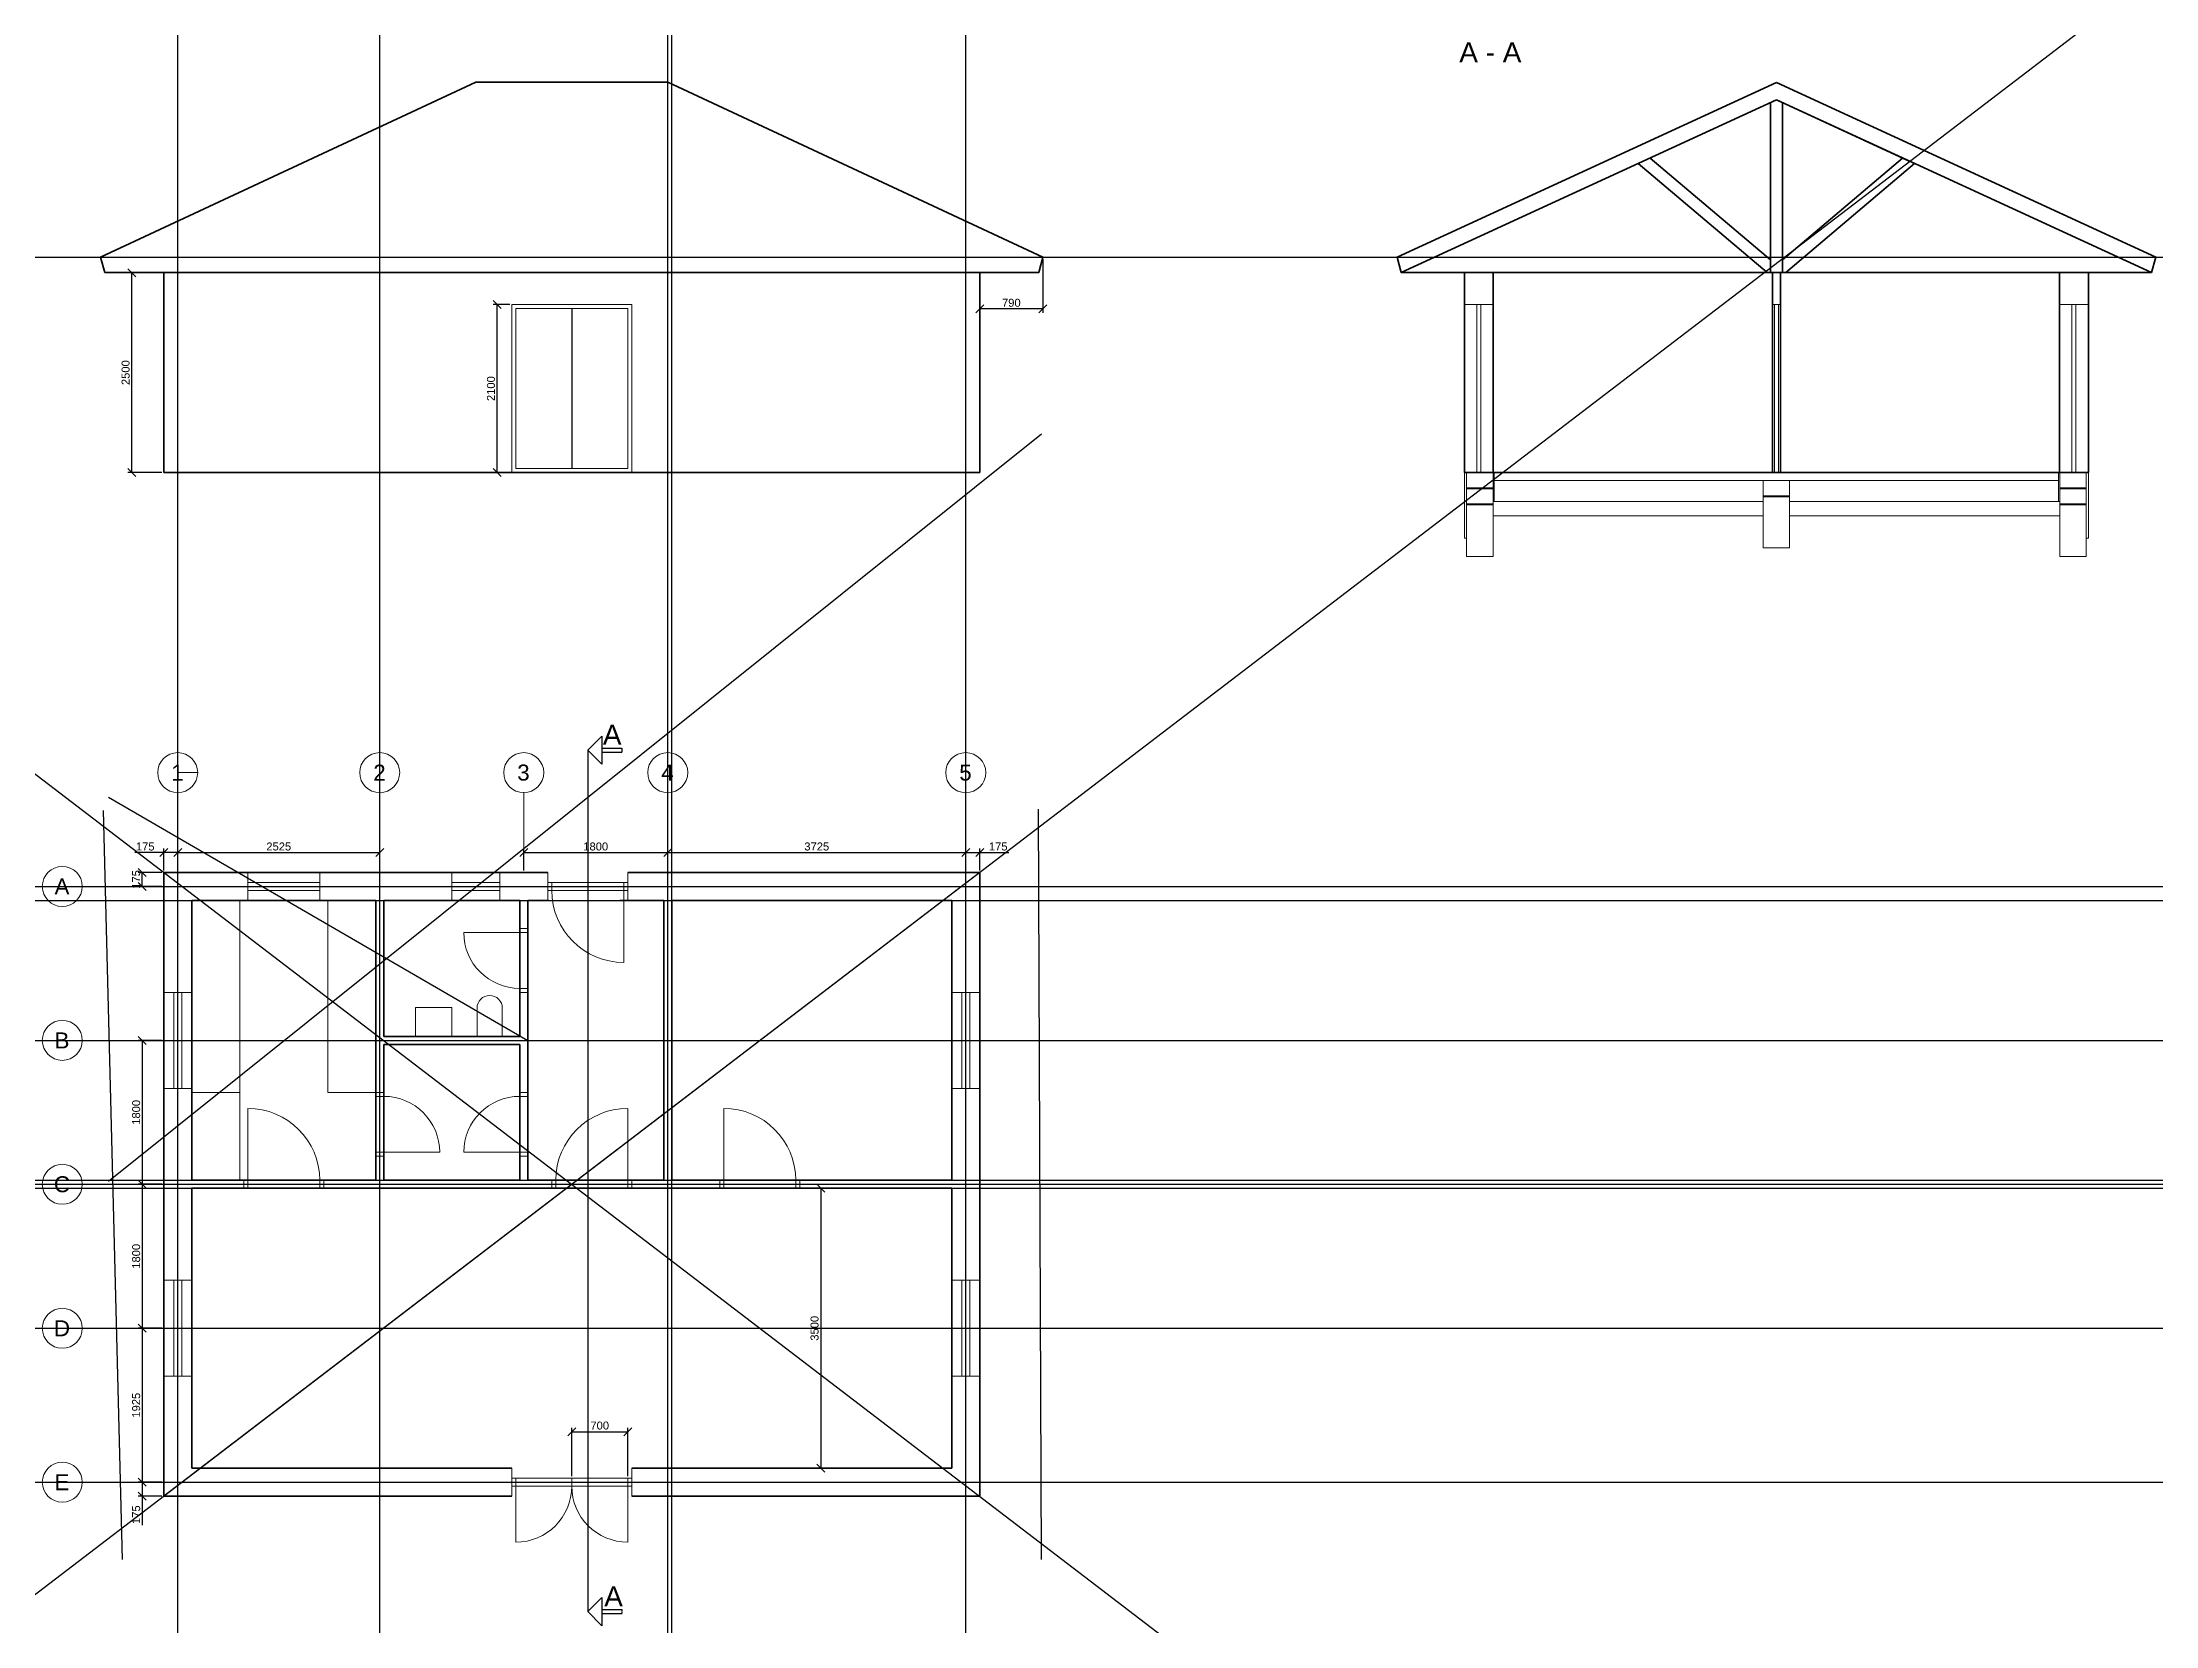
# Model space of a CAD drawing. Header units: millimetres. Extents: x -18879 to 45748, y -5929 to 18064.
# Drawn here: x -2433 to 23985, y -5929 to 13872 of the extents above; entities that cross this region are included whole.
import ezdxf

# ---------------------------------------------------------------- set-up
doc = ezdxf.new("R2010")
doc.units = ezdxf.units.MM
doc.header["$LTSCALE"] = 0.01
doc.linetypes.add('ACAD_ISO08W100', pattern=[36, 24, -3, 6, -3])
for name, color, linetype, lineweight in [('fundament', 7, 'Continuous', 20), ('indretning', 7, 'Continuous', 18), ('Målsætning', 1, 'Continuous', 18), ('snit', 7, 'ACAD_ISO08W100', 25), ('Tag', 7, 'Continuous', 35), ('underetage', 7, 'Continuous', 18), ('vinduer', 7, 'Continuous', 18), ('Vinduer døre', 7, 'Continuous', 25), ('væg', 7, 'Continuous', 35), ('Ydervæg', 7, 'Continuous', 35)]:
    doc.layers.add(name, color=color, linetype=linetype, lineweight=lineweight)
doc.layers.add('hjælpelinjer', color=5, linetype='Continuous', plot=False)
doc.styles.get("Standard").update_dxf_attribs({"font": 'ARIAL.TTF'})
doc.dimstyles.new('ISO-25', dxfattribs={"dimscale": 40, "dimtxt": 2.5, "dimasz": 2.5, "dimexe": 1.25, "dimexo": 0.625, "dimtad": 1, "dimtxsty": 'Standard', "dimblk": 'OBLIQUE', "dimcen": 2.5, "dimadec": 0, "dimazin": 0, "dimtfac": 1, "dimtmove": 0, "dimatfit": 3, "dimfxl": 1, "dimarcsym": 0})

# ---------------------------------------------------------------- blocks, each defined once
blk = doc.blocks.new('_Oblique')
at = {"color": 0, "linetype": 'ByBlock', "lineweight": -2}
blk.add_line((-0.5, -0.5), (0.5, 0.5), dxfattribs=at)
blk = doc.blocks.new('*D2')
at = {"layer": 'Defpoints', "color": 0, "transparency": 16777216}
for p in [(-915, 3739), (-915, 3491), (-740, 3491)]:
    blk.add_point(p, dxfattribs=at)
at = {"layer": 'Målsætning', "color": 0, "lineweight": -2, "transparency": 16777216}
for p, q in [((-915, 3739), (-1277, 3739)), ((-915, 3516), (-915, 3789)), ((-740, 3739), (-915, 3739)), ((-740, 3516), (-740, 3789))]:
    blk.add_line(p, q, dxfattribs=at)
at = {"layer": 'Målsætning', "color": 0, "lineweight": -2, "transparency": 16777216, "xscale": 100, "yscale": 100, "zscale": 100, "rotation": 180}
blk.add_blockref('_Oblique', (-915, 3739), dxfattribs=at)
at = {"layer": 'Målsætning', "color": 0, "lineweight": -2, "transparency": 16777216, "xscale": 100, "yscale": 100, "zscale": 100}
blk.add_blockref('_Oblique', (-740, 3739), dxfattribs=at)
at = {"layer": 'Målsætning', "color": 0, "transparency": 16777216, "insert": (-1146, 3815), "char_height": 100, "attachment_point": 5}
blk.add_mtext('175', dxfattribs=at)
blk = doc.blocks.new('*D3')
at = {"layer": 'Defpoints', "color": 0, "transparency": 16777216}
for p in [(1785, 3739), (-740, 3491), (1785, 3491)]:
    blk.add_point(p, dxfattribs=at)
at = {"layer": 'Målsætning', "color": 0, "lineweight": -2, "transparency": 16777216}
for p, q in [((-740, 3516), (-740, 3789)), ((-740, 3739), (1785, 3739)), ((1785, 3516), (1785, 3789))]:
    blk.add_line(p, q, dxfattribs=at)
at = {"layer": 'Målsætning', "color": 0, "lineweight": -2, "transparency": 16777216, "xscale": 100, "yscale": 100, "zscale": 100, "rotation": 180}
blk.add_blockref('_Oblique', (-740, 3739), dxfattribs=at)
at = {"layer": 'Målsætning', "color": 0, "lineweight": -2, "transparency": 16777216, "xscale": 100, "yscale": 100, "zscale": 100}
blk.add_blockref('_Oblique', (1785, 3739), dxfattribs=at)
at = {"layer": 'Målsætning', "color": 0, "transparency": 16777216, "insert": (523, 3815), "char_height": 100, "attachment_point": 5}
blk.add_mtext('2525', dxfattribs=at)
blk = doc.blocks.new('*D4')
at = {"layer": 'Defpoints', "color": 0, "transparency": 16777216}
for p in [(5385, 3739), (3585, 3491), (5385, 3491)]:
    blk.add_point(p, dxfattribs=at)
at = {"layer": 'Målsætning', "color": 0, "lineweight": -2, "transparency": 16777216}
for p, q in [((3585, 3516), (3585, 3789)), ((3585, 3739), (5385, 3739)), ((5385, 3516), (5385, 3789))]:
    blk.add_line(p, q, dxfattribs=at)
at = {"layer": 'Målsætning', "color": 0, "lineweight": -2, "transparency": 16777216, "xscale": 100, "yscale": 100, "zscale": 100, "rotation": 180}
blk.add_blockref('_Oblique', (3585, 3739), dxfattribs=at)
at = {"layer": 'Målsætning', "color": 0, "lineweight": -2, "transparency": 16777216, "xscale": 100, "yscale": 100, "zscale": 100}
blk.add_blockref('_Oblique', (5385, 3739), dxfattribs=at)
at = {"layer": 'Målsætning', "color": 0, "transparency": 16777216, "insert": (4485, 3815), "char_height": 100, "attachment_point": 5}
blk.add_mtext('1800', dxfattribs=at)
blk = doc.blocks.new('*D5')
at = {"layer": 'Defpoints', "color": 0, "transparency": 16777216}
for p in [(9110, 3739), (5385, 3491), (9110, 3491)]:
    blk.add_point(p, dxfattribs=at)
at = {"layer": 'Målsætning', "color": 0, "lineweight": -2, "transparency": 16777216}
for p, q in [((5385, 3516), (5385, 3789)), ((5385, 3739), (9110, 3739)), ((9110, 3516), (9110, 3789))]:
    blk.add_line(p, q, dxfattribs=at)
at = {"layer": 'Målsætning', "color": 0, "lineweight": -2, "transparency": 16777216, "xscale": 100, "yscale": 100, "zscale": 100, "rotation": 180}
blk.add_blockref('_Oblique', (5385, 3739), dxfattribs=at)
at = {"layer": 'Målsætning', "color": 0, "lineweight": -2, "transparency": 16777216, "xscale": 100, "yscale": 100, "zscale": 100}
blk.add_blockref('_Oblique', (9110, 3739), dxfattribs=at)
at = {"layer": 'Målsætning', "color": 0, "transparency": 16777216, "insert": (7248, 3815), "char_height": 100, "attachment_point": 5}
blk.add_mtext('3725', dxfattribs=at)
blk = doc.blocks.new('*D6')
at = {"layer": 'Defpoints', "color": 0, "transparency": 16777216}
for p in [(9285, 3739), (9110, 3491), (9285, 3491)]:
    blk.add_point(p, dxfattribs=at)
at = {"layer": 'Målsætning', "color": 0, "lineweight": -2, "transparency": 16777216}
for p, q in [((9110, 3516), (9110, 3789)), ((9110, 3739), (9285, 3739)), ((9285, 3516), (9285, 3789)), ((9285, 3739), (9648, 3739))]:
    blk.add_line(p, q, dxfattribs=at)
at = {"layer": 'Målsætning', "color": 0, "lineweight": -2, "transparency": 16777216, "xscale": 100, "yscale": 100, "zscale": 100, "rotation": 180}
blk.add_blockref('_Oblique', (9110, 3739), dxfattribs=at)
at = {"layer": 'Målsætning', "color": 0, "lineweight": -2, "transparency": 16777216, "xscale": 100, "yscale": 100, "zscale": 100}
blk.add_blockref('_Oblique', (9285, 3739), dxfattribs=at)
at = {"layer": 'Målsætning', "color": 0, "transparency": 16777216, "insert": (9516, 3815), "char_height": 100, "attachment_point": 5}
blk.add_mtext('175', dxfattribs=at)
blk = doc.blocks.new('*D7')
at = {"layer": 'Defpoints', "color": 0, "transparency": 16777216}
for p in [(-1183, 3491), (-915, 3491), (-915, 3316)]:
    blk.add_point(p, dxfattribs=at)
at = {"layer": 'Målsætning', "color": 0, "lineweight": -2, "transparency": 16777216}
for p, q in [((-940, 3491), (-1233, 3491)), ((-1183, 3316), (-1183, 3491)), ((-940, 3316), (-1233, 3316))]:
    blk.add_line(p, q, dxfattribs=at)
at = {"layer": 'Målsætning', "color": 0, "lineweight": -2, "transparency": 16777216, "xscale": 100, "yscale": 100, "zscale": 100}
for p, rotation in [((-1183, 3491), 90), ((-1183, 3316), 270)]:
    blk.add_blockref('_Oblique', p, dxfattribs=dict(at, rotation=rotation))
at = {"layer": 'Målsætning', "color": 0, "transparency": 16777216, "insert": (-1259, 3404), "char_height": 100, "attachment_point": 5, "rotation": 90}
blk.add_mtext('175', dxfattribs=at)
blk = doc.blocks.new('*D8')
at = {"layer": 'Defpoints', "color": 0, "transparency": 16777216}
for p in [(-915, 1391), (-1183, -409), (-915, -409)]:
    blk.add_point(p, dxfattribs=at)
at = {"layer": 'Målsætning', "color": 0, "lineweight": -2, "transparency": 16777216}
for p, q in [((-940, 1391), (-1233, 1391)), ((-1183, 1391), (-1183, -409)), ((-940, -409), (-1233, -409))]:
    blk.add_line(p, q, dxfattribs=at)
at = {"layer": 'Målsætning', "color": 0, "lineweight": -2, "transparency": 16777216, "xscale": 100, "yscale": 100, "zscale": 100}
for p, rotation in [((-1183, 1391), 90), ((-1183, -409), 270)]:
    blk.add_blockref('_Oblique', p, dxfattribs=dict(at, rotation=rotation))
at = {"layer": 'Målsætning', "color": 0, "transparency": 16777216, "insert": (-1259, 491), "char_height": 100, "attachment_point": 5, "rotation": 90}
blk.add_mtext('1800', dxfattribs=at)
blk = doc.blocks.new('*D9')
at = {"layer": 'Defpoints', "color": 0, "transparency": 16777216}
for p in [(-915, -409), (-1183, -2209), (-915, -2209)]:
    blk.add_point(p, dxfattribs=at)
at = {"layer": 'Målsætning', "color": 0, "lineweight": -2, "transparency": 16777216}
for p, q in [((-940, -409), (-1233, -409)), ((-1183, -409), (-1183, -2209)), ((-940, -2209), (-1233, -2209))]:
    blk.add_line(p, q, dxfattribs=at)
at = {"layer": 'Målsætning', "color": 0, "lineweight": -2, "transparency": 16777216, "xscale": 100, "yscale": 100, "zscale": 100}
for p, rotation in [((-1183, -409), 90), ((-1183, -2209), 270)]:
    blk.add_blockref('_Oblique', p, dxfattribs=dict(at, rotation=rotation))
at = {"layer": 'Målsætning', "color": 0, "transparency": 16777216, "insert": (-1259, -1309), "char_height": 100, "attachment_point": 5, "rotation": 90}
blk.add_mtext('1800', dxfattribs=at)
blk = doc.blocks.new('*D10')
at = {"layer": 'Defpoints', "color": 0, "transparency": 16777216}
for p in [(-915, -2209), (-1183, -4134), (-915, -4134)]:
    blk.add_point(p, dxfattribs=at)
at = {"layer": 'Målsætning', "color": 0, "lineweight": -2, "transparency": 16777216}
for p, q in [((-940, -2209), (-1233, -2209)), ((-1183, -2209), (-1183, -4134)), ((-940, -4134), (-1233, -4134))]:
    blk.add_line(p, q, dxfattribs=at)
at = {"layer": 'Målsætning', "color": 0, "lineweight": -2, "transparency": 16777216, "xscale": 100, "yscale": 100, "zscale": 100}
for p, rotation in [((-1183, -2209), 90), ((-1183, -4134), 270)]:
    blk.add_blockref('_Oblique', p, dxfattribs=dict(at, rotation=rotation))
at = {"layer": 'Målsætning', "color": 0, "transparency": 16777216, "insert": (-1259, -3171), "char_height": 100, "attachment_point": 5, "rotation": 90}
blk.add_mtext('1925', dxfattribs=at)
blk = doc.blocks.new('*D11')
at = {"layer": 'Defpoints', "color": 0, "transparency": 16777216}
for p in [(-915, -4134), (-1183, -4309), (-915, -4309)]:
    blk.add_point(p, dxfattribs=at)
at = {"layer": 'Målsætning', "color": 0, "lineweight": -2, "transparency": 16777216}
for p, q in [((-940, -4134), (-1233, -4134)), ((-1183, -4134), (-1183, -4309)), ((-940, -4309), (-1233, -4309)), ((-1183, -4309), (-1183, -4671))]:
    blk.add_line(p, q, dxfattribs=at)
at = {"layer": 'Målsætning', "color": 0, "lineweight": -2, "transparency": 16777216, "xscale": 100, "yscale": 100, "zscale": 100}
for p, rotation in [((-1183, -4134), 90), ((-1183, -4309), 270)]:
    blk.add_blockref('_Oblique', p, dxfattribs=dict(at, rotation=rotation))
at = {"layer": 'Målsætning', "color": 0, "transparency": 16777216, "insert": (-1259, -4540), "char_height": 100, "attachment_point": 5, "rotation": 90}
blk.add_mtext('175', dxfattribs=at)
blk = doc.blocks.new('*D12')
at = {"layer": 'Defpoints', "color": 0, "transparency": 16777216}
for p in [(6035, -459), (6935, -3959), (7297, -3959)]:
    blk.add_point(p, dxfattribs=at)
at = {"layer": 'Målsætning', "color": 0, "lineweight": -2, "transparency": 16777216}
for p, q in [((6060, -459), (7347, -459)), ((7297, -459), (7297, -3959)), ((6960, -3959), (7347, -3959))]:
    blk.add_line(p, q, dxfattribs=at)
at = {"layer": 'Målsætning', "color": 0, "lineweight": -2, "transparency": 16777216, "xscale": 100, "yscale": 100, "zscale": 100}
for p, rotation in [((7297, -459), 90), ((7297, -3959), 270)]:
    blk.add_blockref('_Oblique', p, dxfattribs=dict(at, rotation=rotation))
at = {"layer": 'Målsætning', "color": 0, "transparency": 16777216, "insert": (7221, -2209), "char_height": 100, "attachment_point": 5, "rotation": 90}
blk.add_mtext('3500', dxfattribs=at)
blk = doc.blocks.new('*D13')
at = {"layer": 'Defpoints', "color": 0, "transparency": 16777216}
for p in [(4885, -3502), (4185, -4084), (4885, -4084)]:
    blk.add_point(p, dxfattribs=at)
at = {"layer": 'Målsætning', "color": 0, "lineweight": -2, "transparency": 16777216}
for p, q in [((4185, -4059), (4185, -3452)), ((4185, -3502), (4885, -3502)), ((4885, -4059), (4885, -3452))]:
    blk.add_line(p, q, dxfattribs=at)
at = {"layer": 'Målsætning', "color": 0, "lineweight": -2, "transparency": 16777216, "xscale": 100, "yscale": 100, "zscale": 100, "rotation": 180}
blk.add_blockref('_Oblique', (4185, -3502), dxfattribs=at)
at = {"layer": 'Målsætning', "color": 0, "lineweight": -2, "transparency": 16777216, "xscale": 100, "yscale": 100, "zscale": 100}
blk.add_blockref('_Oblique', (4885, -3502), dxfattribs=at)
at = {"layer": 'Målsætning', "color": 0, "transparency": 16777216, "insert": (4535, -3426), "char_height": 100, "attachment_point": 5}
blk.add_mtext('700', dxfattribs=at)
blk = doc.blocks.new('*D14')
at = {"layer": 'Defpoints', "color": 0, "transparency": 16777216}
for p in [(-1315, 10991), (-915, 10991), (-915, 8491)]:
    blk.add_point(p, dxfattribs=at)
at = {"layer": 'Målsætning', "color": 0, "lineweight": -2, "transparency": 16777216}
for p, q in [((-940, 10991), (-1365, 10991)), ((-1315, 8491), (-1315, 10991)), ((-940, 8491), (-1365, 8491))]:
    blk.add_line(p, q, dxfattribs=at)
at = {"layer": 'Målsætning', "color": 0, "lineweight": -2, "transparency": 16777216, "xscale": 100, "yscale": 100, "zscale": 100}
for p, rotation in [((-1315, 10991), 90), ((-1315, 8491), 270)]:
    blk.add_blockref('_Oblique', p, dxfattribs=dict(at, rotation=rotation))
at = {"layer": 'Målsætning', "color": 0, "transparency": 16777216, "insert": (-1391, 9741), "char_height": 100, "attachment_point": 5, "rotation": 90}
blk.add_mtext('2500', dxfattribs=at)
blk = doc.blocks.new('*D15')
at = {"layer": 'Defpoints', "color": 0, "transparency": 16777216}
for p in [(3252, 10591), (3435, 10591), (3435, 8491)]:
    blk.add_point(p, dxfattribs=at)
at = {"layer": 'Målsætning', "color": 0, "lineweight": -2, "transparency": 16777216}
for p, q in [((3410, 10591), (3202, 10591)), ((3252, 8491), (3252, 10591)), ((3410, 8491), (3202, 8491))]:
    blk.add_line(p, q, dxfattribs=at)
at = {"layer": 'Målsætning', "color": 0, "lineweight": -2, "transparency": 16777216, "xscale": 100, "yscale": 100, "zscale": 100}
for p, rotation in [((3252, 10591), 90), ((3252, 8491), 270)]:
    blk.add_blockref('_Oblique', p, dxfattribs=dict(at, rotation=rotation))
at = {"layer": 'Målsætning', "color": 0, "transparency": 16777216, "insert": (3176, 9541), "char_height": 100, "attachment_point": 5, "rotation": 90}
blk.add_mtext('2100', dxfattribs=at)
blk = doc.blocks.new('*D64')
at = {"layer": 'Defpoints', "color": 0, "transparency": 16777216}
for p in [(10075, 11184), (9285, 10991), (9285, 10538)]:
    blk.add_point(p, dxfattribs=at)
at = {"layer": 'Målsætning', "color": 0, "lineweight": -2, "transparency": 16777216}
for p, q in [((10075, 11159), (10075, 10488)), ((9285, 10966), (9285, 10488)), ((10075, 10538), (9285, 10538))]:
    blk.add_line(p, q, dxfattribs=at)
at = {"layer": 'Målsætning', "color": 0, "lineweight": -2, "transparency": 16777216, "xscale": 100, "yscale": 100, "zscale": 100, "rotation": 180}
blk.add_blockref('_Oblique', (9285, 10538), dxfattribs=at)
at = {"layer": 'Målsætning', "color": 0, "lineweight": -2, "transparency": 16777216, "xscale": 100, "yscale": 100, "zscale": 100}
blk.add_blockref('_Oblique', (10075, 10538), dxfattribs=at)
at = {"layer": 'Målsætning', "color": 0, "transparency": 16777216, "insert": (9680, 10614), "char_height": 100, "attachment_point": 5}
blk.add_mtext('790', dxfattribs=at)

msp = doc.modelspace()

# ---------------------------------------------------------------- linework, layer by layer
at = {"layer": 'fundament'}
for p, q in [((15701.33438, 8289.17056), (15701.33438, 7441.17056)), ((15716.33438, 8391.17056), (19243.33438, 8391.17056)), ((19078.33438, 8201.17056), (19078.33438, 8391.17056)), ((19078.33438, 8391.17056), (19078.33438, 8201.17056)), ((22770.33438, 8391.17056), (19243.33438, 8391.17056)), ((19408.33438, 8391.17056), (19408.33438, 8201.17056)), ((19408.33438, 8201.17056), (19408.33438, 8391.17056)), ((22785.33438, 8289.17056), (22785.33438, 7441.17056)), ((15371.33438, 7441.17056), (15371.33438, 8099.17056)), ((19078.33438, 8131.17056), (15701.33438, 8131.17056)), ((15701.33438, 7951.17056), (19078.33438, 7951.17056)), ((19078.33438, 8189.17056), (19078.33438, 7551.17056)), ((19078.33438, 8189.17056), (19078.33438, 7551.17056)), ((19408.33438, 8189.17056), (19408.33438, 7551.17056)), ((19408.33438, 8189.17056), (19408.33438, 7551.17056)), ((19408.33438, 8131.17056), (22785.33438, 8131.17056)), ((22785.33438, 7951.17056), (19408.33438, 7951.17056)), ((23115.33438, 7441.17056), (23115.33438, 8099.17056)), ((15701.33438, 7441.17056), (15371.33438, 7441.17056)), ((19408.33438, 7551.17056), (19078.33438, 7551.17056)), ((19078.33438, 7551.17056), (19408.33438, 7551.17056)), ((22785.33438, 7441.17056), (23115.33438, 7441.17056))]:
    msp.add_line(p, q, dxfattribs=at)
for points in [[(15343.33438, 8491.17056), (15371.33438, 8491.17056), (15371.33438, 7669.17056), (15343.33438, 7669.17056)], [(23143.33438, 8491.17056), (23115.33438, 8491.17056), (23115.33438, 7669.17056), (23143.33438, 7669.17056)], [(19078.33438, 8201.17056), (19408.33438, 8201.17056), (19408.33438, 8189.17056), (19078.33438, 8189.17056)], [(19408.33438, 8201.17056), (19078.33438, 8201.17056), (19078.33438, 8189.17056), (19408.33438, 8189.17056)]]:
    msp.add_lwpolyline(points, close=True, dxfattribs=at)
at = {"layer": 'hjælpelinjer'}
for p, q in [((10055.48046, 8970.54495, -193.18517), (-1607.19362, -374.9369, -193.18517)), ((-1672.81943, 4264.97636, 2500), (-1432.72184, -5098.82944, 2500)), ((-1603.36162, 4430.95627, 2693.18517), (3635.25794, 1391.17056)), ((10057.6279, -5098.82944, 2500), (10020.35062, 4282.2569, 2500)), ((9285.25794, 3491.17056, 2500), (-914.74206, -4308.82944, 2500)), ((5335.25794, 3141.17056), (5435.25794, 3141.17056)), ((1835.25794, 1341.17056), (1835.25794, -358.82944)), ((3635.25794, 1391.17056), (16760.2213, 1391.17056))]:
    msp.add_line(p, q, dxfattribs=at)
for p, direction in [((9285.25794, 3491.17056), (-0.79435783298, -0.60745010757)), ((-739.74206, 1991.17056), (0, 1)), ((1785.25794, 691.17056), (0, 1)), ((5385.25794, 3141.17056), (0, 1)), ((5435.25794, -358.82944), (0, 1)), ((9110.25794, 1991.17056), (0, 1)), ((-914.74206, 3491.17056), (0.79435783298, -0.60745010757)), ((10075.25794, 11184.35572), (1, 0)), ((-914.74206, 3316.17056), (1, 0)), ((1835.25794, 3141.17056), (1, 0)), ((3635.25794, 1391.17056), (1, 0)), ((1835.25794, -358.82944), (1, 0)), ((1035.25794, -408.82944), (1, 0)), ((1835.25794, -458.82944), (1, 0)), ((-689.74206, -2208.82944), (1, 0)), ((4935.25794, -4133.82944), (1, 0))]:
    msp.add_xline(p, direction, dxfattribs=at)
at = {"layer": 'indretning'}
for p, q in [((35.25794, 3141.17056), (35.25794, 741.17056)), ((1135.25794, 3141.17056), (1135.25794, 741.17056)), ((35.25794, 741.17056), (-564.74206, 741.17056)), ((35.25794, 741.17056), (35.25794, -358.82944)), ((1135.25794, 741.17056), (1735.25794, 741.17056))]:
    msp.add_line(p, q, dxfattribs=at)
at = {"layer": 'Målsætning'}
for p, q in [((-739.74206, 4739.2936), (-489.74206, 4739.2936)), ((-739.74206, 3739.2936), (-739.74206, 4489.2936)), ((1785.25794, 3739.2936), (1785.25794, 4489.2936)), ((3585.25794, 3739.2936), (3585.25794, 4489.2936)), ((5385.25794, 3739.2936), (5385.25794, 4489.2936)), ((9110.25794, 3739.2936), (9110.25794, 4489.2936)), ((-1183.00387, 3316.17056), (-1933.00387, 3316.17056)), ((-1183.00387, 1391.17056), (-1933.00387, 1391.17056)), ((-1183.00387, -408.82944), (-1933.00387, -408.82944)), ((-1183.00387, -2208.82944), (-1933.00387, -2208.82944)), ((-1183.00387, -4133.82944), (-1933.00387, -4133.82944))]:
    msp.add_line(p, q, dxfattribs=at)
for centre in [(-739.74206, 4739.2936), (1785.25794, 4739.2936), (3585.25794, 4739.2936), (5385.25794, 4739.2936), (9110.25794, 4739.2936), (-2183.00387, 3316.17056), (-2183.00387, 1391.17056), (-2183.00387, -408.82944), (-2183.00387, -2208.82944), (-2183.00387, -4133.82944)]:
    msp.add_circle(centre, 250, dxfattribs=at)
at = {"layer": 'snit', "linetype": 'Continuous'}
for p, q in [((4385.25794, 5019.78259, 2100), (4562.03463, 5196.55928, 2100)), ((4562.03463, 4843.00589, 2100), (4385.25794, 5019.78259, 2100)), ((4562.03463, 5196.55928, 2100), (4562.03463, 4843.00589, 2100)), ((4562.03463, 5044.78259, 2100), (4812.03463, 5044.78259, 2100)), ((4812.03463, 5044.78259, 2100), (4812.03463, 4994.78259, 2100)), ((4562.03463, 4994.78259, 2100), (4812.03463, 4994.78259, 2100)), ((4385.25794, -5752.04396, 2100), (4562.03463, -5575.26726, 2100)), ((4562.03463, -5928.82065, 2100), (4385.25794, -5752.04396, 2100)), ((4562.03463, -5575.26726, 2100), (4562.03463, -5928.82065, 2100)), ((4562.03463, -5727.04396, 2100), (4812.03463, -5727.04396, 2100)), ((4562.03463, -5777.04396, 2100), (4812.03463, -5777.04396, 2100))]:
    msp.add_line(p, q, dxfattribs=at)
at = {"layer": 'snit', "ltscale": 30}
msp.add_line((4385.25794, 5019.78259, 2100), (4385.25794, -5752.04396, 2100), dxfattribs=at)
at = {"layer": 'snit'}
msp.add_line((4812.03463, -5727.04396, 2100), (4812.03463, -5777.04396, 2100), dxfattribs=at)
at = {"layer": 'Tag'}
for p, q in [((-1704.74206, 11184.35572), (2985.25794, 13371.33864)), ((5385.25794, 13371.33864), (2985.25794, 13371.33864)), ((10075.25794, 11184.35572), (5385.25794, 13371.33864)), ((14501.18644, 11184.35572), (19242.95025, 13368.47695)), ((23984.71406, 11184.35572), (19242.95025, 13368.47695)), ((14552.95025, 10991.17056), (19242.95025, 13151.44867)), ((19167.95025, 13116.90264), (19167.95025, 10991.17056)), ((23932.95025, 10991.17056), (19242.95025, 13151.44867)), ((19242.95025, 13151.44867), (20895.67711, 12390.18008)), ((19317.95025, 13116.90264), (19317.95025, 10991.17056)), ((19167.95025, 11152.91951), (17665.39942, 12424.80719)), ((19317.95025, 11152.91951), (20820.50108, 12424.80719)), ((19126.86731, 10991.17056), (17515.04736, 12355.55298)), ((19359.03318, 10991.17056), (20970.85314, 12355.55298)), ((-1704.74206, 11184.35572), (-1704.74206, 11184.35572)), ((-1704.74206, 11184.35572), (-1652.97825, 10991.17056)), ((-1704.74206, 11184.35572), (-1652.97825, 10991.17056)), ((10075.25794, 11184.35572), (10023.49413, 10991.17056)), ((14501.18644, 11184.35572), (14552.95025, 10991.17056)), ((23984.71406, 11184.35572), (23932.95025, 10991.17056)), ((-1652.97825, 10991.17056), (10023.49413, 10991.17056)), ((14552.95025, 10991.17056), (23932.95025, 10991.17056))]:
    msp.add_line(p, q, dxfattribs=at)
at = {"layer": 'underetage'}
for p, q in [((15701.33438, 8491.17056), (15701.33438, 8301.17056)), ((15716.33438, 8491.17056), (15716.33438, 8131.17056)), ((22770.33438, 8491.17056), (22770.33438, 8131.17056)), ((22785.33438, 8491.17056), (22785.33438, 8301.17056)), ((15701.33438, 8301.17056), (15371.33438, 8301.17056)), ((15371.33438, 8289.17056), (15701.33438, 8289.17056)), ((15701.33438, 8289.17056), (15701.33438, 8099.17056)), ((22785.33438, 8301.17056), (23115.33438, 8301.17056)), ((23115.33438, 8289.17056), (22785.33438, 8289.17056)), ((22785.33438, 8289.17056), (22785.33438, 8099.17056)), ((15371.33438, 8099.17056), (15701.33438, 8099.17056)), ((15701.33438, 8099.17056), (15371.33438, 8099.17056)), ((15371.33438, 8087.17056), (15701.33438, 8087.17056)), ((23115.33438, 8099.17056), (22785.33438, 8099.17056)), ((22785.33438, 8099.17056), (23115.33438, 8099.17056)), ((23115.33438, 8087.17056), (22785.33438, 8087.17056))]:
    msp.add_line(p, q, dxfattribs=at)
for points in [[(15371.33438, 8301.17056), (15701.33438, 8301.17056), (15701.33438, 8289.17056), (15371.33438, 8289.17056)], [(23115.33438, 8301.17056), (22785.33438, 8301.17056), (22785.33438, 8289.17056), (23115.33438, 8289.17056)]]:
    msp.add_lwpolyline(points, close=True, dxfattribs=at)
at = {"layer": 'vinduer'}
for p, q in [((4935.25794, 10591.17056), (3435.25794, 10591.17056)), ((3435.25794, 8491.17056), (3435.25794, 10591.17056)), ((4935.25794, 8491.17056), (4935.25794, 10591.17056)), ((15702.95025, 10591.17056), (15342.95025, 10591.17056)), ((15342.95025, 10591.17056), (15342.95025, 8491.17056)), ((15497.95025, 10591.17056), (15497.95025, 8491.17056)), ((15547.95025, 10591.17056), (15497.95025, 10591.17056)), ((15547.95025, 10591.17056), (15547.95025, 8491.17056)), ((15702.95025, 8491.17056), (15702.95025, 10591.17056)), ((19192.95025, 10591.17056), (19292.95025, 10591.17056)), ((19217.95025, 10591.17056), (19217.95025, 8491.17056)), ((19217.95025, 10591.17056), (19267.95025, 10591.17056)), ((19267.95025, 10591.17056), (19267.95025, 8491.17056)), ((22782.95025, 10591.17056), (23142.95025, 10591.17056)), ((22782.95025, 8491.17056), (22782.95025, 10591.17056)), ((22937.95025, 10591.17056), (22937.95025, 8491.17056)), ((22937.95025, 10591.17056), (22987.95025, 10591.17056)), ((22987.95025, 10591.17056), (22987.95025, 8491.17056)), ((23142.95025, 10591.17056), (23142.95025, 8491.17056)), ((3485.25794, 8541.17056), (3485.25794, 10541.17056)), ((3485.25794, 10541.17056), (4885.25794, 10541.17056)), ((4185.25794, 8541.17056), (4185.25794, 10541.17056)), ((4885.25794, 8541.17056), (4885.25794, 10541.17056)), ((3435.25794, 8491.17056), (4935.25794, 8491.17056)), ((3485.25794, 8541.17056), (4885.25794, 8541.17056)), ((15547.95025, 8491.17056), (15497.95025, 8491.17056)), ((19217.95025, 8491.17056), (19267.95025, 8491.17056)), ((23142.95025, 8491.17056), (22782.95025, 8491.17056)), ((22937.95025, 8491.17056), (22987.95025, 8491.17056)), ((3885.25794, 3491.17056), (3885.25794, 3141.17056)), ((4885.25794, 3491.17056), (4885.25794, 3141.17056)), ((135.25794, 3266.17056), (135.25794, 3366.17056)), ((135.25794, 3366.17056), (1035.25794, 3366.17056)), ((135.25794, 3266.17056), (1035.25794, 3266.17056)), ((1035.25794, 3266.17056), (1035.25794, 3366.17056)), ((2685.25794, 3266.17056), (2685.25794, 3366.17056)), ((2685.25794, 3366.17056), (3285.25794, 3366.17056)), ((2685.25794, 3366.17056), (3285.25794, 3366.17056)), ((2685.25794, 3266.17056), (3285.25794, 3266.17056)), ((3885.25794, 3266.17056), (3885.25794, 3366.17056)), ((3885.25794, 3366.17056), (4885.25794, 3366.17056)), ((4885.25794, 3266.17056), (3885.25794, 3266.17056)), ((3935.25794, 3266.17056), (3935.25794, 3366.17056)), ((3935.25794, 3266.17056), (4835.25794, 3266.17056)), ((4835.25794, 3266.17056), (4835.25794, 3366.17056)), ((4835.25794, 3266.17056), (4835.25794, 2366.17056)), ((4885.25794, 3266.17056), (4885.25794, 3366.17056)), ((3635.25794, 2741.17056), (2835.25794, 2741.17056)), ((3535.25794, 2041.17056), (3535.25794, 2791.17056)), ((3535.25794, 2791.17056), (3635.25794, 2791.17056)), ((3635.25794, 2041.17056), (3635.25794, 2791.17056)), ((-914.74206, 1991.17056), (-914.74206, 791.17056)), ((-914.74206, 1991.17056), (-564.74206, 1991.17056)), ((-789.74206, 791.17056), (-789.74206, 1991.17056)), ((-789.74206, 1991.17056), (-689.74206, 1991.17056)), ((-689.74206, 1991.17056), (-689.74206, 791.17056)), ((-564.74206, 1991.17056), (-564.74206, 791.17056)), ((3535.25794, 2041.17056), (3635.25794, 2041.17056)), ((3635.25794, 1991.17056), (3535.25794, 1991.17056)), ((8935.25794, 1991.17056), (8935.25794, 791.17056)), ((8935.25794, 1991.17056), (9285.25794, 1991.17056)), ((9060.25794, 791.17056), (9060.25794, 1991.17056)), ((9060.25794, 1991.17056), (9160.25794, 1991.17056)), ((9160.25794, 1991.17056), (9160.25794, 791.17056)), ((9285.25794, 1991.17056), (9285.25794, 791.17056)), ((-914.74206, 791.17056), (-564.74206, 791.17056)), ((-689.74206, 791.17056), (-789.74206, 791.17056)), ((135.25794, -358.82944), (135.25794, 541.17056)), ((1735.25794, 741.17056), (1835.25794, 741.17056)), ((1835.25794, 691.17056), (1735.25794, 691.17056)), ((1735.25794, 691.17056), (1735.25794, -58.82944)), ((1835.25794, 691.17056), (1835.25794, -58.82944)), ((3635.25794, 741.17056), (3535.25794, 741.17056)), ((3535.25794, 691.17056), (3635.25794, 691.17056)), ((3535.25794, 691.17056), (3535.25794, -58.82944)), ((3635.25794, 691.17056), (3635.25794, -58.82944)), ((4885.25794, -358.82944), (4885.25794, 541.17056)), ((6085.25794, -358.82944), (6085.25794, 541.17056)), ((8935.25794, 791.17056), (9285.25794, 791.17056)), ((9160.25794, 791.17056), (9060.25794, 791.17056)), ((1735.25794, -8.82944), (2535.25794, -8.82944)), ((1835.25794, -58.82944), (1735.25794, -58.82944)), ((3635.25794, -8.82944), (2835.25794, -8.82944)), ((3535.25794, -58.82944), (3635.25794, -58.82944)), ((85.25794, -358.82944), (85.25794, -458.82944)), ((85.25794, -358.82944), (1085.25794, -358.82944)), ((1085.25794, -458.82944), (85.25794, -458.82944)), ((1035.25794, -358.82944), (135.25794, -358.82944)), ((135.25794, -358.82944), (135.25794, -458.82944)), ((1035.25794, -358.82944), (1035.25794, -458.82944)), ((1085.25794, -358.82944), (1085.25794, -458.82944)), ((3635.25794, -358.82944), (3935.25794, -358.82944)), ((3935.25794, -358.82944), (3935.25794, -458.82944)), ((4935.25794, -358.82944), (3935.25794, -358.82944)), ((3935.25794, -458.82944), (4935.25794, -458.82944)), ((3985.25794, -358.82944), (4885.25794, -358.82944)), ((3985.25794, -358.82944), (3985.25794, -458.82944)), ((4885.25794, -358.82944), (4885.25794, -458.82944)), ((4935.25794, -358.82944), (4935.25794, -458.82944)), ((6035.25794, -358.82944), (6035.25794, -458.82944)), ((6035.25794, -358.82944), (7035.25794, -358.82944)), ((7035.25794, -458.82944), (6035.25794, -458.82944)), ((6985.25794, -358.82944), (6085.25794, -358.82944)), ((6085.25794, -358.82944), (6085.25794, -458.82944)), ((6985.25794, -358.82944), (6985.25794, -458.82944)), ((7035.25794, -358.82944), (7035.25794, -458.82944)), ((-914.74206, -1608.82944), (-914.74206, -2808.82944)), ((-914.74206, -1608.82944), (-564.74206, -1608.82944)), ((-789.74206, -2808.82944), (-789.74206, -1608.82944)), ((-789.74206, -1608.82944), (-689.74206, -1608.82944)), ((-689.74206, -1608.82944), (-689.74206, -2808.82944)), ((-564.74206, -1608.82944), (-564.74206, -2808.82944)), ((8935.25794, -1608.82944), (8935.25794, -2808.82944)), ((8935.25794, -1608.82944), (9285.25794, -1608.82944)), ((9060.25794, -2808.82944), (9060.25794, -1608.82944)), ((9060.25794, -1608.82944), (9160.25794, -1608.82944)), ((9160.25794, -1608.82944), (9160.25794, -2808.82944)), ((9285.25794, -1608.82944), (9285.25794, -2808.82944)), ((-914.74206, -2808.82944), (-564.74206, -2808.82944)), ((-689.74206, -2808.82944), (-789.74206, -2808.82944)), ((8935.25794, -2808.82944), (9285.25794, -2808.82944)), ((9160.25794, -2808.82944), (9060.25794, -2808.82944)), ((3435.25794, -3958.82944), (3435.25794, -4308.82944)), ((4935.25794, -3958.82944), (4935.25794, -4308.82944)), ((3435.25794, -4183.82944), (3435.25794, -4083.82944)), ((3485.25794, -4083.82944), (3435.25794, -4083.82944)), ((4185.25794, -4083.82944), (3435.25794, -4083.82944)), ((4185.25794, -4183.82944), (3435.25794, -4183.82944)), ((3485.25794, -4083.82944), (3485.25794, -4883.82944)), ((4185.25794, -4183.82944), (4185.25794, -4083.82944)), ((4185.25794, -4183.82944), (4185.25794, -4083.82944)), ((4185.25794, -4083.82944), (4935.25794, -4083.82944)), ((4185.25794, -4183.82944), (4935.25794, -4183.82944)), ((4885.25794, -4083.82944), (4885.25794, -4883.82944)), ((4935.25794, -4183.82944), (4935.25794, -4083.82944))]:
    msp.add_line(p, q, dxfattribs=at)
for points in [[(1035.25794, 3491.17056), (135.25794, 3491.17056), (135.25794, 3141.17056), (1035.25794, 3141.17056)], [(3285.25794, 3491.17056), (2685.25794, 3491.17056), (2685.25794, 3141.17056), (3285.25794, 3141.17056)], [(2685.25794, 1441.17056), (2233.78718, 1441.17056), (2233.78718, 1801.06416), (2685.25794, 1801.06416)]]:
    msp.add_lwpolyline(points, close=True, dxfattribs=at)
msp.add_lwpolyline([(3001.46066, 1794.97461), (3001.46066, 1441.17056), (3317.66339, 1441.17056), (3317.66339, 1794.97461)], dxfattribs=at)
for centre, radius, start, end in [((4835.25794, 3266.17056), 900, 180, 270), ((3535.25794, 2741.17056), 700, 180, 270), ((3159.56202, 1794.97461), 158.10136, 0, 180), ((135.25794, -358.82944), 900, 0, 90), ((1835.25794, -8.82944), 700, 0, 90), ((3535.25794, -8.82944), 700, 90, 180), ((4885.25794, -358.82944), 900, 90, 180), ((6085.25794, -358.82944), 900, 0, 90), ((3485.25794, -4183.82944), 700, 270, 0), ((4885.25794, -4183.82944), 700, 180, 270)]:
    msp.add_arc(centre, radius, start, end, dxfattribs=at)
at = {"layer": 'Vinduer døre'}
msp.add_line((4185.25794, 10541.17056), (4185.25794, 8541.17056), dxfattribs=at)
at = {"layer": 'væg'}
for p, q in [((19192.95025, 10991.17056), (19192.95025, 8491.17056)), ((19292.95025, 10991.17056), (19292.95025, 8491.17056)), ((9285.25794, -4308.82944), (9285.25794, 3491.17056)), ((1735.25794, 3141.17056), (1735.25794, -358.82944)), ((1835.25794, 1441.17056), (1835.25794, 3141.17056)), ((3535.25794, 1441.17056), (3535.25794, 3141.17056)), ((3635.25794, 3141.17056), (3635.25794, -358.82944)), ((5335.25794, 3141.17056), (5335.25794, -358.82944)), ((5435.25794, 3141.17056), (5435.25794, -358.82944)), ((1835.25794, 1441.17056), (3535.25794, 1441.17056)), ((1835.25794, -358.82944), (1835.25794, 1341.17056)), ((1835.25794, 1341.17056), (3535.25794, 1341.17056)), ((3535.25794, 1341.17056), (3535.25794, -358.82944)), ((-564.74206, -358.82944), (1735.25794, -358.82944)), ((8935.25794, -458.82944), (-564.74206, -458.82944)), ((1835.25794, -358.82944), (3535.25794, -358.82944)), ((5335.25794, -358.82944), (3635.25794, -358.82944)), ((8935.25794, -358.82944), (5435.25794, -358.82944)), ((5435.25794, -358.82944), (6035.25794, -358.82944))]:
    msp.add_line(p, q, dxfattribs=at)
at = {"layer": 'Ydervæg'}
for p, q in [((9285.25794, 10991.17056), (-914.74206, 10991.17056)), ((-914.74206, 8491.17056), (-914.74206, 10991.17056)), ((9285.25794, 8491.17056), (9285.25794, 10991.17056)), ((15342.95025, 10991.17056), (15342.56612, 8491.17056)), ((15702.95025, 10991.17056), (15702.95025, 8491.17056)), ((22782.95025, 10991.17056), (22782.95025, 8491.17056)), ((23142.95025, 10991.17056), (23143.33438, 8491.17056)), ((-914.74206, 8491.17056), (9285.25794, 8491.17056)), ((3435.25794, 8491.17056), (3485.25794, 8491.17056)), ((4935.25794, 8491.17056), (4885.25794, 8491.17056)), ((23142.95025, 8491.17056), (15342.95025, 8491.17056)), ((-914.74206, 3491.17056), (-914.74206, -4308.82944)), ((3885.25794, 3491.17056), (-914.74206, 3491.17056)), ((4885.25794, 3491.17056), (9285.25794, 3491.17056)), ((1735.25794, 3141.17056), (-564.74206, 3141.17056)), ((-564.74206, 3141.17056), (-564.74206, -358.82944)), ((-564.74206, 3141.17056), (35.25794, 3141.17056)), ((1835.25794, 3141.17056), (3535.25794, 3141.17056)), ((3635.25794, 3141.17056), (3893.98077, 3141.17056)), ((4785.25794, 3141.17056), (5335.25794, 3141.17056)), ((5435.25794, 3141.17056), (8935.25794, 3141.17056)), ((8935.25794, 3141.17056), (8935.25794, -358.82944)), ((-564.74206, -3958.82944), (-564.74206, -458.82944)), ((8935.25794, -458.82944), (8935.25794, -3958.82944)), ((3435.25794, -3958.82944), (-564.74206, -3958.82944)), ((8935.25794, -3958.82944), (4935.25794, -3958.82944)), ((-914.74206, -4308.82944), (3435.25794, -4308.82944)), ((4935.25794, -4308.82944), (9285.25794, -4308.82944))]:
    msp.add_line(p, q, dxfattribs=at)

# ---------------------------------------------------------------- texts
at = {"layer": 'Målsætning', "char_height": 200, "attachment_point": 5}
for s, insert in [('1', (-743.31463, 4738.92511)), ('2', (1781.68537, 4738.92511)), ('3', (3581.68537, 4738.92511)), ('4', (5381.68537, 4738.92511)), ('5', (9106.68537, 4738.92511)), ('A', (-2186.57644, 3315.80207)), ('B', (-2186.57644, 1390.80207)), ('C', (-2186.57644, -409.19793)), ('D', (-2186.57644, -2209.19793)), ('E', (-2186.57644, -4134.19793))]:
    msp.add_mtext_dynamic_manual_height_columns(s, width=159.595074, gutter_width=12.5, heights=[95.11771], dxfattribs=dict(at, insert=insert))
at = {"layer": 'snit', "char_height": 250, "attachment_point": 1}
for s, insert in [('A - A', (15279.44711, 13872.38908, 2100)), ('A', (4574.61983, 5337.80232, 2100)), ('A', (4591.32118, -5437.55075, 2100))]:
    msp.add_mtext_dynamic_manual_height_columns(s, width=1797.771195, gutter_width=12.5, heights=[0], dxfattribs=dict(at, insert=insert))

# ---------------------------------------------------------------- dimensions: what is measured, and where the dimension line sits
at = {"layer": 'Målsætning'}
for base, p1, p2, picture, middle in [((9285.25794, 10538.34202), (10075.25794, 11184.35572), (9285.25794, 10991.17056), '*D64', (9680.25794, 10614.39932)), ((-914.74206, 3739.2936), (-739.74206, 3491.17056), (-914.74206, 3491.17056), '*D2', (-1145.88121, 3815.3509)), ((1785.25794, 3739.2936), (-739.74206, 3491.17056), (1785.25794, 3491.17056), '*D3', (522.75794, 3815.3509)), ((5385.25794, 3739.2936), (3585.25794, 3491.17056), (5385.25794, 3491.17056), '*D4', (4485.25794, 3815.3509)), ((9110.25794, 3739.2936), (5385.25794, 3491.17056), (9110.25794, 3491.17056), '*D5', (7247.75794, 3815.38501)), ((9285.25794, 3739.2936), (9110.25794, 3491.17056), (9285.25794, 3491.17056), '*D6', (9516.39709, 3815.3509)), ((4885.25794, -3501.72011), (4185.25794, -4083.82944), (4885.25794, -4083.82944), '*D13', (4535.25794, -3425.66282))]:
    dim = msp.add_linear_dim(base=base, p1=p1, p2=p2, dimstyle='ISO-25', dxfattribs=at)
    dim.commit()
    dim.dimension.update_dxf_attribs({"geometry": picture, "text_midpoint": middle})
for base, p1, p2, picture, middle in [((-1314.79855, 10991.17056), (-914.74206, 8491.17056), (-914.74206, 10991.17056), '*D14', (-1390.85585, 9741.17056)), ((3251.94601, 10591.17056), (3435.25794, 8491.17056), (3435.25794, 10591.17056), '*D15', (3175.88871, 9541.17056)), ((-1183.00387, -408.82944), (-914.74206, 1391.17056), (-914.74206, -408.82944), '*D8', (-1259.06117, 491.17056)), ((-1183.00387, -2208.82944), (-914.74206, -408.82944), (-914.74206, -2208.82944), '*D9', (-1259.06117, -1308.82944)), ((7297.18002, -3958.82944), (6035.25794, -458.82944), (6935.25794, -3958.82944), '*D12', (7221.08861, -2208.82944)), ((-1183.00387, -4133.82944), (-914.74206, -2208.82944), (-914.74206, -4133.82944), '*D10', (-1259.06117, -3171.32944)), ((-1183.00387, -4308.82944), (-914.74206, -4133.82944), (-914.74206, -4308.82944), '*D11', (-1259.06117, -4539.9686))]:
    dim = msp.add_linear_dim(base=base, p1=p1, p2=p2, angle=90, dimstyle='ISO-25', dxfattribs=at)
    dim.commit()
    dim.dimension.update_dxf_attribs({"geometry": picture, "text_midpoint": middle})
dim = msp.add_linear_dim(base=(-1183.00387, 3491.17056), p1=(-914.74206, 3316.17056), p2=(-914.74206, 3491.17056), angle=90, dimstyle='ISO-25', dxfattribs=at)
dim.commit()
dim.dimension.update_dxf_attribs({"geometry": '*D7', "text_midpoint": (-1183.00387, 3403.67056), "dimtype": 160})

doc.saveas('drawing.dxf')
